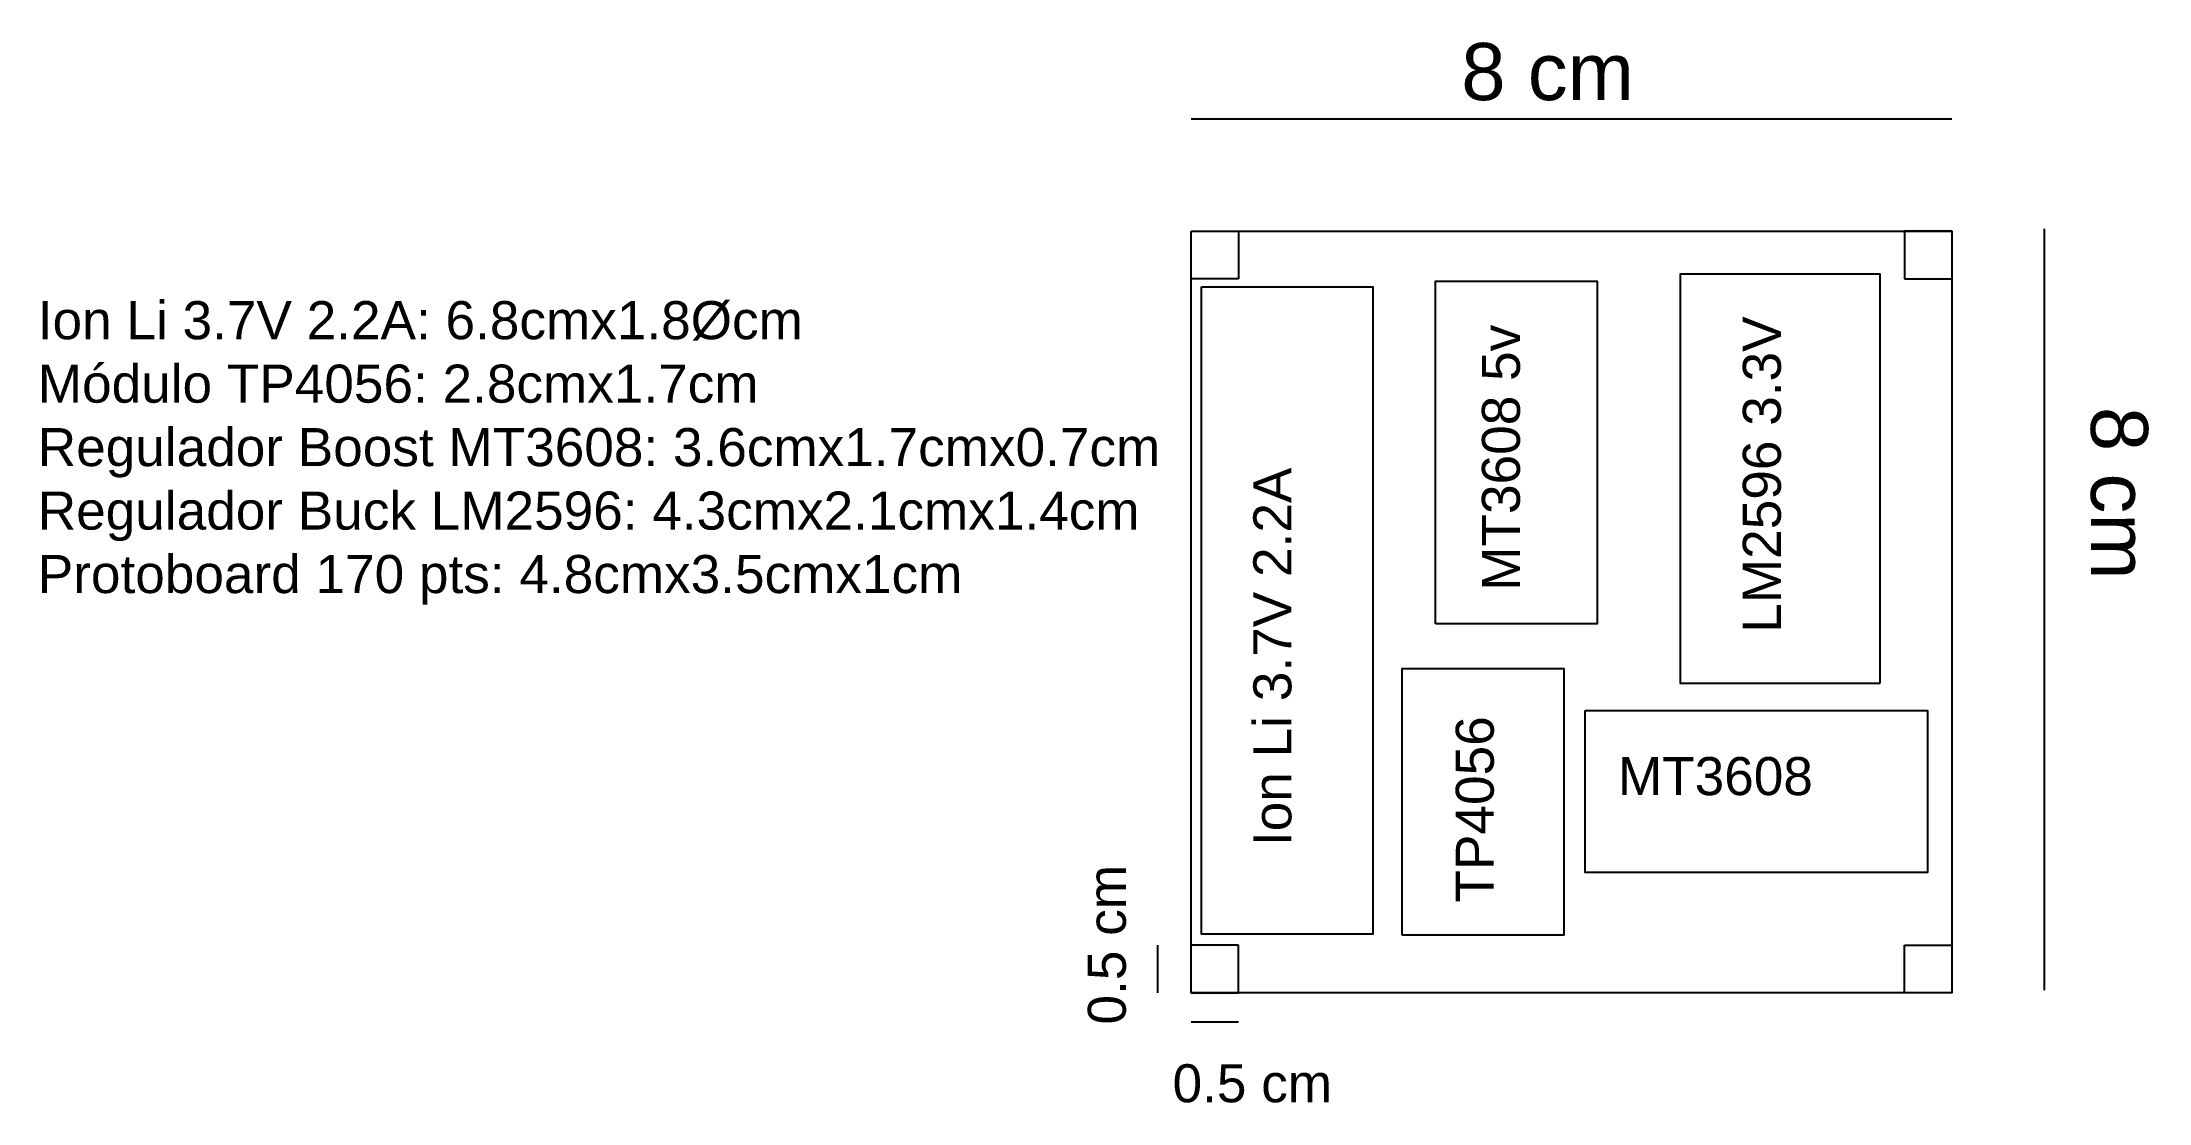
# Model space of a CAD drawing. Header units: centimetres. Extents: x 2094.6 to 2116.7, y 2007.7 to 2018.8.
import ezdxf

# ---------------------------------------------------------------- set-up
doc = ezdxf.new("R2010")
doc.units = ezdxf.units.CM
doc.styles.get("Standard").update_dxf_attribs({"font": 'arial.ttf'})

msp = doc.modelspace()

# ---------------------------------------------------------------- linework, layer by layer
for p, q in [((2106.67, 2018.025), (2114.67, 2018.025)), ((2106.67, 2016.843), (2107.17, 2016.843)), ((2107.17, 2016.843), (2107.17, 2016.343)), ((2114.67, 2016.843), (2114.17, 2016.843)), ((2114.17, 2016.843), (2114.17, 2016.343)), ((2115.638, 2016.87), (2115.638, 2008.87)), ((2107.17, 2016.343), (2106.67, 2016.343)), ((2114.17, 2016.343), (2114.67, 2016.343)), ((2106.32, 2008.843), (2106.32, 2009.343)), ((2107.17, 2009.343), (2106.67, 2009.343)), ((2107.17, 2008.843), (2107.17, 2009.343)), ((2114.17, 2008.843), (2114.17, 2009.343)), ((2114.17, 2009.343), (2114.67, 2009.343)), ((2106.67, 2008.843), (2107.17, 2008.843)), ((2114.67, 2008.843), (2114.17, 2008.843)), ((2106.67, 2008.539), (2107.17, 2008.539))]:
    msp.add_line(p, q)
for points in [[(2106.67, 2016.843), (2114.67, 2016.843), (2114.67, 2008.843), (2106.67, 2008.843)], [(2113.914, 2012.094), (2113.914, 2016.394), (2111.814, 2016.394), (2111.814, 2012.094)], [(2106.78, 2016.259), (2108.58, 2016.259), (2108.58, 2009.459), (2106.78, 2009.459)], [(2109.239, 2012.72), (2109.239, 2016.32), (2110.939, 2016.32), (2110.939, 2012.72)], [(2108.89, 2009.449), (2108.89, 2012.249), (2110.59, 2012.249), (2110.59, 2009.449)], [(2110.812, 2011.807), (2114.412, 2011.807), (2114.412, 2010.107), (2110.812, 2010.107)]]:
    msp.add_lwpolyline(points, close=True)

# ---------------------------------------------------------------- texts
at = {"attachment_point": 1}
for s, width, heights, insert, char_height in [('8 cm', 7.88872, [0], (2109.511, 2018.821), 0.6), ('Ion Li 3.7V 2.2A: 6.8cmx1.8%%Ccm\\PMódulo TP4056: 2.8cmx1.7cm\\PRegulador Boost MT3608: 3.6cmx1.7cmx0.7cm\\PRegulador Buck LM2596: 4.3cmx2.1cmx1.4cm\\PProtoboard 170 pts: 4.8cmx3.5cmx1cm\\P^I', 14.42469, [7.197], (2094.546, 2016.109), 0.4), ('MT3608', 5.79689, [0], (2111.158, 2011.319), 0.4), ('0.5 cm', 7.88872, [0], (2106.476, 2008.092), 0.4)]:
    msp.add_mtext_dynamic_manual_height_columns(s, width=width, gutter_width=12.5, heights=heights, dxfattribs=dict(at, insert=insert, char_height=char_height))
for s, width, heights, insert, char_height, rotation in [('LM2596 3.3V', 7.9927, [0], (2112.471, 2012.625), 0.4, 90), ('MT3608 5v', 5.79689, [0], (2109.728, 2013.066), 0.4, 90), ('8 cm', 7.88872, [0], (2116.731, 2014.998), 0.6, 270), ('Ion Li 3.7V 2.2A', 4.4525, [0.432], (2107.325, 2010.384), 0.4, 90), ('TP4056', 7.9927, [0], (2109.453, 2009.791), 0.4, 90), ('0.5 cm', 7.88872, [0], (2105.585, 2008.509), 0.4, 90)]:
    msp.add_mtext_dynamic_manual_height_columns(s, width=width, gutter_width=12.5, heights=heights, dxfattribs=dict(at, insert=insert, char_height=char_height, rotation=rotation))

doc.saveas('drawing.dxf')
